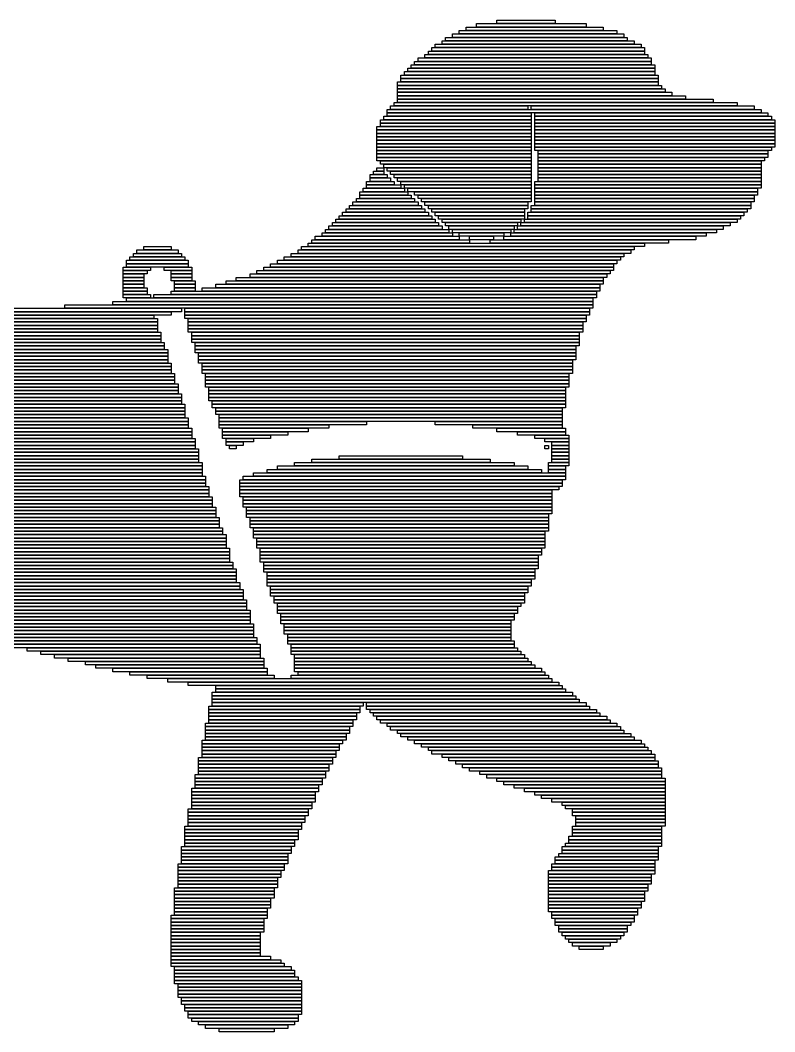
# Model space of a CAD drawing. Extents: x 61 to 974, y 134 to 917.
# Drawn here: x 254 to 474, y 134 to 429 of the extents above; entities that cross this region are included whole.
import ezdxf

# ---------------------------------------------------------------- set-up
doc = ezdxf.new("R2010")
doc.units = 0

msp = doc.modelspace()

# ---------------------------------------------------------------- linework, layer by layer
for p, q in [((387, 428), (419, 428)), ((387, 427), (387, 428)), ((393, 429), (410, 429)), ((393, 428), (393, 429)), ((410, 428), (393, 428)), ((410, 429), (410, 428)), ((419, 428), (419, 427)), ((380, 425), (430, 425)), ((380, 424), (380, 425)), ((382, 426), (428, 426)), ((382, 425), (382, 426)), ((428, 425), (382, 425)), ((384, 427), (424, 427)), ((384, 426), (384, 427)), ((424, 426), (384, 426)), ((419, 427), (387, 427)), ((424, 427), (424, 426)), ((428, 426), (428, 425)), ((430, 425), (430, 424)), ((375, 422), (435, 422)), ((375, 421), (375, 422)), ((377, 423), (433, 423)), ((377, 422), (377, 423)), ((433, 422), (377, 422)), ((378, 424), (431, 424)), ((378, 423), (378, 424)), ((431, 423), (378, 423)), ((430, 424), (380, 424)), ((431, 424), (431, 423)), ((433, 423), (433, 422)), ((435, 422), (435, 421)), ((372, 419), (437, 419)), ((372, 418), (372, 419)), ((373, 420), (436, 420)), ((373, 419), (373, 420)), ((436, 419), (373, 419)), ((374, 421), (436, 421)), ((374, 420), (374, 421)), ((436, 420), (374, 420)), ((435, 421), (375, 421)), ((436, 421), (436, 420)), ((436, 420), (436, 419)), ((437, 419), (437, 418)), ((368, 416), (439, 416)), ((368, 415), (368, 416)), ((369, 417), (438, 417)), ((369, 416), (369, 417)), ((438, 416), (369, 416)), ((370, 418), (438, 418)), ((370, 417), (370, 418)), ((438, 417), (370, 417)), ((437, 418), (372, 418)), ((438, 418), (438, 417)), ((438, 417), (438, 416)), ((439, 416), (439, 415)), ((365, 413), (440, 413)), ((365, 412), (365, 413)), ((366, 414), (439, 414)), ((366, 413), (366, 414)), ((439, 413), (366, 413)), ((367, 415), (439, 415)), ((367, 414), (367, 415)), ((439, 414), (367, 414)), ((439, 415), (368, 415)), ((439, 415), (439, 414)), ((439, 414), (439, 413)), ((440, 413), (440, 412)), ((364, 411), (440, 411)), ((364, 410), (364, 411)), ((440, 412), (365, 412)), ((365, 412), (440, 412)), ((365, 411), (365, 412)), ((440, 411), (365, 411)), ((440, 412), (440, 411)), ((440, 411), (440, 410)), ((440, 410), (364, 410)), ((364, 410), (441, 410)), ((364, 409), (364, 410)), ((441, 409), (364, 409)), ((364, 409), (442, 409)), ((364, 408), (364, 409)), ((442, 408), (364, 408)), ((364, 408), (444, 408)), ((364, 407), (364, 408)), ((441, 410), (441, 409)), ((442, 409), (442, 408)), ((444, 408), (444, 407)), ((363, 405), (463, 405)), ((363, 404), (363, 405)), ((444, 407), (364, 407)), ((364, 407), (448, 407)), ((364, 406), (364, 407)), ((448, 406), (364, 406)), ((364, 406), (456, 406)), ((364, 405), (364, 406)), ((456, 405), (364, 405)), ((448, 407), (448, 406)), ((456, 406), (456, 405)), ((463, 405), (463, 404)), ((361, 403), (470, 403)), ((361, 402), (361, 403)), ((470, 402), (361, 402)), ((361, 402), (403, 402)), ((361, 401), (361, 402)), ((362, 404), (402, 404)), ((362, 403), (362, 404)), ((402, 403), (362, 403)), ((463, 404), (363, 404)), ((402, 404), (402, 403)), ((403, 404), (468, 404)), ((403, 403), (403, 404)), ((468, 403), (403, 403)), ((403, 402), (403, 401)), ((404, 402), (472, 402)), ((404, 401), (404, 402)), ((468, 404), (468, 403)), ((470, 403), (470, 402)), ((472, 402), (472, 401)), ((359, 400), (403, 400)), ((359, 399), (359, 400)), ((403, 399), (359, 399)), ((359, 399), (403, 399)), ((359, 398), (359, 399)), ((360, 401), (403, 401)), ((360, 400), (360, 401)), ((403, 400), (360, 400)), ((403, 401), (361, 401)), ((403, 401), (403, 400)), ((403, 400), (403, 399)), ((403, 399), (403, 398)), ((472, 401), (404, 401)), ((404, 401), (473, 401)), ((404, 400), (404, 401)), ((473, 400), (404, 400)), ((404, 400), (474, 400)), ((404, 399), (404, 400)), ((474, 399), (404, 399)), ((404, 399), (474, 399)), ((404, 398), (404, 399)), ((473, 401), (473, 400)), ((474, 400), (474, 399)), ((474, 399), (474, 398)), ((358, 398), (403, 398)), ((358, 397), (358, 398)), ((403, 397), (358, 397)), ((358, 397), (403, 397)), ((358, 396), (358, 397)), ((403, 396), (358, 396)), ((358, 396), (403, 396)), ((358, 395), (358, 396)), ((403, 398), (359, 398)), ((403, 398), (403, 397)), ((403, 397), (403, 396)), ((403, 396), (403, 395)), ((474, 398), (404, 398)), ((404, 398), (474, 398)), ((404, 397), (404, 398)), ((474, 397), (404, 397)), ((404, 397), (474, 397)), ((404, 396), (404, 397)), ((474, 396), (404, 396)), ((404, 396), (474, 396)), ((404, 395), (404, 396)), ((474, 398), (474, 397)), ((474, 397), (474, 396)), ((474, 396), (474, 395)), ((403, 395), (358, 395)), ((358, 395), (403, 395)), ((358, 394), (358, 395)), ((403, 394), (358, 394)), ((358, 394), (403, 394)), ((358, 393), (358, 394)), ((403, 393), (358, 393)), ((358, 393), (403, 393)), ((358, 392), (358, 393)), ((403, 395), (403, 394)), ((403, 394), (403, 393)), ((403, 393), (403, 392)), ((474, 395), (404, 395)), ((404, 395), (474, 395)), ((404, 394), (404, 395)), ((474, 394), (404, 394)), ((404, 394), (474, 394)), ((404, 393), (404, 394)), ((474, 393), (404, 393)), ((404, 393), (474, 393)), ((404, 392), (404, 393)), ((474, 395), (474, 394)), ((474, 394), (474, 393)), ((474, 393), (474, 392)), ((403, 392), (358, 392)), ((358, 392), (403, 392)), ((358, 391), (358, 392)), ((403, 391), (358, 391)), ((358, 391), (403, 391)), ((358, 390), (358, 391)), ((403, 390), (358, 390)), ((358, 390), (403, 390)), ((358, 389), (358, 390)), ((403, 392), (403, 391)), ((403, 391), (403, 390)), ((403, 390), (403, 389)), ((474, 392), (404, 392)), ((404, 392), (473, 392)), ((404, 391), (404, 392)), ((473, 391), (404, 391)), ((405, 391), (472, 391)), ((405, 390), (405, 391)), ((472, 390), (405, 390)), ((405, 390), (472, 390)), ((405, 389), (405, 390)), ((472, 391), (472, 390)), ((472, 390), (472, 389)), ((473, 392), (473, 391)), ((403, 389), (358, 389)), ((358, 389), (403, 389)), ((358, 388), (358, 389)), ((403, 388), (358, 388)), ((359, 388), (403, 388)), ((359, 387), (359, 388)), ((403, 387), (359, 387)), ((360, 387), (403, 387)), ((360, 386), (360, 387)), ((403, 389), (403, 388)), ((403, 388), (403, 387)), ((403, 387), (403, 386)), ((472, 389), (405, 389)), ((405, 389), (471, 389)), ((405, 388), (405, 389)), ((471, 388), (405, 388)), ((405, 388), (470, 388)), ((405, 387), (405, 388)), ((470, 387), (405, 387)), ((405, 387), (470, 387)), ((405, 386), (405, 387)), ((470, 388), (470, 387)), ((470, 387), (470, 386)), ((471, 389), (471, 388)), ((356, 384), (361, 384)), ((356, 383), (356, 384)), ((357, 385), (360, 385)), ((357, 384), (357, 385)), ((360, 384), (357, 384)), ((358, 386), (360, 386)), ((358, 385), (358, 386)), ((360, 385), (358, 385)), ((403, 386), (360, 386)), ((360, 386), (360, 385)), ((360, 385), (360, 384)), ((361, 386), (403, 386)), ((361, 385), (361, 386)), ((403, 385), (361, 385)), ((361, 384), (361, 383)), ((362, 385), (403, 385)), ((362, 384), (362, 385)), ((403, 384), (362, 384)), ((363, 384), (403, 384)), ((363, 383), (363, 384)), ((403, 386), (403, 385)), ((403, 385), (403, 384)), ((403, 384), (403, 383)), ((470, 386), (405, 386)), ((405, 386), (470, 386)), ((405, 385), (405, 386)), ((470, 385), (405, 385)), ((405, 385), (470, 385)), ((405, 384), (405, 385)), ((470, 384), (405, 384)), ((405, 384), (470, 384)), ((405, 383), (405, 384)), ((470, 386), (470, 385)), ((470, 385), (470, 384)), ((470, 384), (470, 383)), ((355, 382), (363, 382)), ((355, 381), (355, 382)), ((363, 381), (355, 381)), ((355, 381), (365, 381)), ((355, 380), (355, 381)), ((361, 383), (356, 383)), ((356, 383), (362, 383)), ((356, 382), (356, 383)), ((362, 382), (356, 382)), ((362, 383), (362, 382)), ((403, 383), (363, 383)), ((363, 382), (363, 381)), ((364, 383), (403, 383)), ((364, 382), (364, 383)), ((403, 382), (364, 382)), ((365, 382), (403, 382)), ((365, 381), (365, 382)), ((403, 381), (365, 381)), ((365, 381), (365, 380)), ((366, 381), (403, 381)), ((366, 380), (366, 381)), ((403, 383), (403, 382)), ((403, 382), (403, 381)), ((403, 381), (403, 380)), ((404, 382), (470, 382)), ((404, 381), (404, 382)), ((470, 381), (404, 381)), ((404, 381), (470, 381)), ((404, 380), (404, 381)), ((470, 383), (405, 383)), ((405, 383), (470, 383)), ((405, 382), (405, 383)), ((470, 382), (405, 382)), ((470, 383), (470, 382)), ((470, 382), (470, 381)), ((470, 381), (470, 380)), ((353, 379), (367, 379)), ((353, 378), (353, 379)), ((367, 378), (353, 378)), ((353, 378), (368, 378)), ((353, 377), (353, 378)), ((354, 380), (366, 380)), ((354, 379), (354, 380)), ((366, 379), (354, 379)), ((365, 380), (355, 380)), ((403, 380), (366, 380)), ((366, 380), (366, 379)), ((367, 380), (403, 380)), ((367, 379), (367, 380)), ((403, 379), (367, 379)), ((367, 379), (367, 378)), ((368, 378), (368, 377)), ((369, 379), (403, 379)), ((369, 378), (369, 379)), ((403, 378), (369, 378)), ((370, 378), (403, 378)), ((370, 377), (370, 378)), ((403, 380), (403, 379)), ((403, 379), (403, 378)), ((403, 378), (403, 377)), ((470, 380), (404, 380)), ((404, 380), (469, 380)), ((404, 379), (404, 380)), ((469, 379), (404, 379)), ((404, 379), (469, 379)), ((404, 378), (404, 379)), ((469, 378), (404, 378)), ((404, 378), (468, 378)), ((404, 377), (404, 378)), ((468, 378), (468, 377)), ((469, 380), (469, 379)), ((469, 379), (469, 378)), ((350, 375), (371, 375)), ((350, 374), (350, 375)), ((351, 376), (370, 376)), ((351, 375), (351, 376)), ((370, 375), (351, 375)), ((352, 377), (369, 377)), ((352, 376), (352, 377)), ((369, 376), (352, 376)), ((368, 377), (353, 377)), ((369, 377), (369, 376)), ((403, 377), (370, 377)), ((370, 376), (370, 375)), ((371, 377), (403, 377)), ((371, 376), (371, 377)), ((403, 376), (371, 376)), ((371, 375), (371, 374)), ((372, 376), (402, 376)), ((372, 375), (372, 376)), ((402, 375), (372, 375)), ((373, 375), (402, 375)), ((373, 374), (373, 375)), ((402, 376), (402, 375)), ((402, 375), (402, 374)), ((403, 377), (403, 376)), ((403, 375), (467, 375)), ((403, 374), (403, 375)), ((468, 377), (404, 377)), ((404, 377), (468, 377)), ((404, 376), (404, 377)), ((468, 376), (404, 376)), ((404, 376), (467, 376)), ((404, 375), (404, 376)), ((467, 375), (404, 375)), ((467, 376), (467, 375)), ((467, 375), (467, 374)), ((468, 377), (468, 376)), ((347, 372), (374, 372)), ((347, 371), (347, 372)), ((348, 373), (373, 373)), ((348, 372), (348, 373)), ((373, 372), (348, 372)), ((349, 374), (372, 374)), ((349, 373), (349, 374)), ((372, 373), (349, 373)), ((371, 374), (350, 374)), ((372, 374), (372, 373)), ((402, 374), (373, 374)), ((373, 373), (373, 372)), ((374, 374), (401, 374)), ((374, 373), (374, 374)), ((401, 373), (374, 373)), ((374, 372), (374, 371)), ((375, 373), (401, 373)), ((375, 372), (375, 373)), ((401, 372), (375, 372)), ((376, 372), (401, 372)), ((376, 371), (376, 372)), ((401, 374), (401, 373)), ((401, 373), (401, 372)), ((401, 372), (401, 371)), ((402, 373), (465, 373)), ((402, 372), (402, 373)), ((465, 372), (402, 372)), ((402, 372), (464, 372)), ((402, 371), (402, 372)), ((467, 374), (403, 374)), ((403, 374), (466, 374)), ((403, 373), (403, 374)), ((466, 373), (403, 373)), ((464, 372), (464, 371)), ((465, 373), (465, 372)), ((466, 374), (466, 373)), ((344, 369), (377, 369)), ((344, 368), (344, 369)), ((345, 370), (376, 370)), ((345, 369), (345, 370)), ((376, 369), (345, 369)), ((346, 371), (375, 371)), ((346, 370), (346, 371)), ((375, 370), (346, 370)), ((374, 371), (347, 371)), ((375, 371), (375, 370)), ((401, 371), (376, 371)), ((376, 370), (376, 369)), ((377, 371), (400, 371)), ((377, 370), (377, 371)), ((400, 370), (377, 370)), ((377, 369), (377, 368)), ((378, 370), (399, 370)), ((378, 369), (378, 370)), ((399, 369), (378, 369)), ((379, 369), (398, 369)), ((379, 368), (379, 369)), ((398, 369), (398, 368)), ((399, 370), (399, 369)), ((399, 369), (459, 369)), ((399, 368), (399, 369)), ((400, 371), (400, 370)), ((400, 370), (461, 370)), ((400, 369), (400, 370)), ((461, 369), (400, 369)), ((401, 371), (463, 371)), ((401, 370), (401, 371)), ((463, 370), (401, 370)), ((464, 371), (402, 371)), ((459, 369), (459, 368)), ((461, 370), (461, 369)), ((463, 371), (463, 370)), ((340, 366), (382, 366)), ((340, 365), (340, 366)), ((342, 367), (380, 367)), ((342, 366), (342, 367)), ((380, 366), (342, 366)), ((343, 368), (379, 368)), ((343, 367), (343, 368)), ((379, 367), (343, 367)), ((377, 368), (344, 368)), ((398, 368), (379, 368)), ((379, 368), (379, 367)), ((380, 368), (397, 368)), ((380, 367), (380, 368)), ((397, 367), (380, 367)), ((380, 367), (380, 366)), ((382, 367), (395, 367)), ((382, 366), (382, 367)), ((395, 366), (382, 366)), ((382, 366), (382, 365)), ((385, 366), (392, 366)), ((385, 365), (385, 366)), ((392, 366), (392, 365)), ((395, 367), (395, 366)), ((395, 366), (451, 366)), ((395, 365), (395, 366)), ((397, 368), (397, 367)), ((397, 367), (454, 367)), ((397, 366), (397, 367)), ((454, 366), (397, 366)), ((398, 368), (457, 368)), ((398, 367), (398, 368)), ((457, 367), (398, 367)), ((459, 368), (399, 368)), ((451, 366), (451, 365)), ((454, 367), (454, 366)), ((457, 368), (457, 367)), ((290, 363), (298, 363)), ((290, 362), (290, 363)), ((298, 363), (298, 362)), ((336, 363), (433, 363)), ((336, 362), (336, 363)), ((338, 364), (436, 364)), ((338, 363), (338, 364)), ((436, 363), (338, 363)), ((339, 365), (385, 365)), ((339, 364), (339, 365)), ((385, 364), (339, 364)), ((382, 365), (340, 365)), ((392, 365), (385, 365)), ((385, 365), (385, 364)), ((391, 365), (443, 365)), ((391, 364), (391, 365)), ((443, 364), (391, 364)), ((451, 365), (395, 365)), ((433, 363), (433, 362)), ((436, 364), (436, 363)), ((443, 365), (443, 364)), ((286, 360), (302, 360)), ((286, 359), (286, 360)), ((287, 361), (301, 361)), ((287, 360), (287, 361)), ((301, 360), (287, 360)), ((288, 362), (300, 362)), ((288, 361), (288, 362)), ((300, 361), (288, 361)), ((298, 362), (290, 362)), ((300, 362), (300, 361)), ((301, 361), (301, 360)), ((302, 360), (302, 359)), ((331, 360), (429, 360)), ((331, 359), (331, 360)), ((333, 361), (430, 361)), ((333, 360), (333, 361)), ((430, 360), (333, 360)), ((335, 362), (432, 362)), ((335, 361), (335, 362)), ((432, 361), (335, 361)), ((433, 362), (336, 362)), ((429, 360), (429, 359)), ((430, 361), (430, 360)), ((432, 362), (432, 361)), ((284, 357), (292, 357)), ((284, 356), (284, 357)), ((285, 359), (303, 359)), ((285, 358), (285, 359)), ((303, 358), (285, 358)), ((285, 358), (303, 358)), ((285, 357), (285, 358)), ((303, 357), (285, 357)), ((302, 359), (286, 359)), ((292, 357), (292, 356)), ((296, 357), (304, 357)), ((296, 356), (296, 357)), ((303, 359), (303, 358)), ((303, 358), (303, 357)), ((304, 357), (304, 356)), ((325, 357), (427, 357)), ((325, 356), (325, 357)), ((327, 358), (427, 358)), ((327, 357), (327, 358)), ((427, 357), (327, 357)), ((329, 359), (428, 359)), ((329, 358), (329, 359)), ((428, 358), (329, 358)), ((429, 359), (331, 359)), ((427, 358), (427, 357)), ((427, 357), (427, 356)), ((428, 359), (428, 358)), ((292, 356), (284, 356)), ((284, 356), (291, 356)), ((284, 355), (284, 356)), ((291, 355), (284, 355)), ((284, 355), (290, 355)), ((284, 354), (284, 355)), ((290, 355), (290, 354)), ((291, 356), (291, 355)), ((304, 356), (296, 356)), ((298, 356), (304, 356)), ((298, 355), (298, 356)), ((304, 355), (298, 355)), ((298, 355), (304, 355)), ((298, 354), (298, 355)), ((304, 356), (304, 355)), ((304, 355), (304, 354)), ((321, 355), (425, 355)), ((321, 354), (321, 355)), ((323, 356), (426, 356)), ((323, 355), (323, 356)), ((426, 355), (323, 355)), ((427, 356), (325, 356)), ((425, 355), (425, 354)), ((426, 356), (426, 355)), ((290, 354), (284, 354)), ((284, 354), (290, 354)), ((284, 353), (284, 354)), ((290, 353), (284, 353)), ((284, 353), (290, 353)), ((284, 352), (284, 353)), ((290, 352), (284, 352)), ((284, 352), (290, 352)), ((284, 351), (284, 352)), ((290, 354), (290, 353)), ((290, 353), (290, 352)), ((290, 352), (290, 351)), ((304, 354), (298, 354)), ((298, 354), (304, 354)), ((298, 353), (298, 354)), ((304, 353), (298, 353)), ((299, 353), (305, 353)), ((299, 352), (299, 353)), ((305, 352), (299, 352)), ((299, 352), (305, 352)), ((299, 351), (299, 352)), ((304, 354), (304, 353)), ((305, 353), (305, 352)), ((305, 352), (305, 351)), ((311, 352), (423, 352)), ((311, 351), (311, 352)), ((314, 353), (424, 353)), ((314, 352), (314, 353)), ((424, 352), (314, 352)), ((317, 354), (424, 354)), ((317, 353), (317, 354)), ((424, 353), (317, 353)), ((425, 354), (321, 354)), ((423, 352), (423, 351)), ((424, 354), (424, 353)), ((424, 353), (424, 352)), ((290, 351), (284, 351)), ((284, 351), (291, 351)), ((284, 350), (284, 351)), ((291, 350), (284, 350)), ((284, 350), (291, 350)), ((284, 349), (284, 350)), ((291, 349), (284, 349)), ((284, 349), (292, 349)), ((284, 348), (284, 349)), ((291, 351), (291, 350)), ((291, 350), (291, 349)), ((292, 349), (292, 348)), ((293, 349), (422, 349)), ((293, 348), (293, 349)), ((298, 350), (422, 350)), ((298, 349), (298, 350)), ((422, 349), (298, 349)), ((305, 351), (299, 351)), ((299, 351), (305, 351)), ((299, 350), (299, 351)), ((305, 350), (299, 350)), ((305, 351), (305, 350)), ((307, 351), (423, 351)), ((307, 350), (307, 351)), ((423, 350), (307, 350)), ((423, 351), (311, 351)), ((422, 350), (422, 349)), ((422, 349), (422, 348)), ((423, 351), (423, 350)), ((267, 346), (421, 346)), ((267, 345), (267, 346)), ((281, 347), (421, 347)), ((281, 346), (281, 347)), ((421, 346), (281, 346)), ((292, 348), (284, 348)), ((285, 348), (421, 348)), ((285, 347), (285, 348)), ((421, 347), (285, 347)), ((422, 348), (293, 348)), ((421, 348), (421, 347)), ((421, 347), (421, 346)), ((421, 346), (421, 345)), ((201, 343), (293, 343)), ((211, 344), (298, 344)), ((298, 343), (211, 343)), ((225, 345), (301, 345)), ((301, 344), (225, 344)), ((421, 345), (267, 345)), ((293, 343), (293, 342)), ((298, 344), (298, 343)), ((301, 345), (301, 344)), ((302, 345), (420, 345)), ((302, 344), (302, 345)), ((420, 344), (302, 344)), ((302, 344), (420, 344)), ((302, 343), (302, 344)), ((420, 343), (302, 343)), ((302, 343), (419, 343)), ((302, 342), (302, 343)), ((419, 343), (419, 342)), ((420, 345), (420, 344)), ((420, 344), (420, 343)), ((184, 340), (294, 340)), ((189, 341), (294, 341)), ((294, 340), (189, 340)), ((193, 342), (294, 342)), ((294, 341), (193, 341)), ((293, 342), (201, 342)), ((294, 342), (294, 341)), ((294, 341), (294, 340)), ((294, 340), (294, 339)), ((419, 342), (302, 342)), ((303, 342), (419, 342)), ((303, 341), (303, 342)), ((419, 341), (303, 341)), ((303, 341), (418, 341)), ((303, 340), (303, 341)), ((418, 340), (303, 340)), ((303, 340), (418, 340)), ((303, 339), (303, 340)), ((418, 341), (418, 340)), ((418, 340), (418, 339)), ((419, 342), (419, 341)), ((173, 337), (295, 337)), ((176, 338), (295, 338)), ((295, 337), (176, 337)), ((179, 339), (294, 339)), ((294, 338), (179, 338)), ((294, 339), (184, 339)), ((294, 339), (294, 338)), ((295, 338), (295, 337)), ((295, 337), (295, 336)), ((418, 339), (303, 339)), ((303, 339), (418, 339)), ((303, 338), (303, 339)), ((418, 338), (303, 338)), ((304, 338), (417, 338)), ((304, 337), (304, 338)), ((417, 337), (304, 337)), ((304, 337), (417, 337)), ((304, 336), (304, 337)), ((417, 338), (417, 337)), ((417, 337), (417, 336)), ((418, 339), (418, 338)), ((90, 336), (295, 336)), ((295, 335), (90, 335)), ((91, 335), (296, 335)), ((296, 334), (91, 334)), ((92, 334), (296, 334)), ((295, 336), (173, 336)), ((295, 336), (295, 335)), ((296, 335), (296, 334)), ((296, 334), (296, 333)), ((417, 336), (304, 336)), ((304, 336), (417, 336)), ((304, 335), (304, 336)), ((417, 335), (304, 335)), ((305, 335), (417, 335)), ((305, 334), (305, 335)), ((417, 334), (305, 334)), ((305, 334), (416, 334)), ((305, 333), (305, 334)), ((416, 334), (416, 333)), ((417, 336), (417, 335)), ((417, 335), (417, 334)), ((296, 333), (92, 333)), ((93, 333), (297, 333)), ((297, 332), (93, 332)), ((94, 332), (297, 332)), ((297, 331), (94, 331)), ((95, 331), (297, 331)), ((297, 333), (297, 332)), ((297, 332), (297, 331)), ((297, 331), (297, 330)), ((416, 333), (305, 333)), ((305, 333), (416, 333)), ((305, 332), (305, 333)), ((416, 332), (305, 332)), ((306, 332), (416, 332)), ((306, 331), (306, 332)), ((416, 331), (306, 331)), ((306, 331), (416, 331)), ((306, 330), (306, 331)), ((416, 333), (416, 332)), ((416, 332), (416, 331)), ((416, 331), (416, 330)), ((297, 330), (95, 330)), ((96, 330), (297, 330)), ((297, 329), (96, 329)), ((98, 329), (298, 329)), ((298, 328), (98, 328)), ((99, 328), (298, 328)), ((297, 330), (297, 329)), ((298, 329), (298, 328)), ((298, 328), (298, 327)), ((416, 330), (306, 330)), ((306, 330), (415, 330)), ((306, 329), (306, 330)), ((415, 329), (306, 329)), ((307, 329), (415, 329)), ((307, 328), (307, 329)), ((415, 328), (307, 328)), ((307, 328), (415, 328)), ((307, 327), (307, 328)), ((415, 330), (415, 329)), ((415, 329), (415, 328)), ((415, 328), (415, 327)), ((298, 327), (99, 327)), ((100, 327), (298, 327)), ((298, 326), (100, 326)), ((102, 326), (299, 326)), ((299, 325), (102, 325)), ((103, 325), (299, 325)), ((298, 327), (298, 326)), ((299, 326), (299, 325)), ((299, 325), (299, 324)), ((415, 327), (307, 327)), ((307, 327), (415, 327)), ((307, 326), (307, 327)), ((415, 326), (307, 326)), ((308, 326), (414, 326)), ((308, 325), (308, 326)), ((414, 325), (308, 325)), ((308, 325), (414, 325)), ((308, 324), (308, 325)), ((414, 326), (414, 325)), ((414, 325), (414, 324)), ((415, 327), (415, 326)), ((299, 324), (103, 324)), ((105, 324), (299, 324)), ((299, 323), (105, 323)), ((107, 323), (300, 323)), ((300, 322), (107, 322)), ((109, 322), (300, 322)), ((299, 324), (299, 323)), ((300, 323), (300, 322)), ((300, 322), (300, 321)), ((414, 324), (308, 324)), ((308, 324), (414, 324)), ((308, 323), (308, 324)), ((414, 323), (308, 323)), ((308, 323), (414, 323)), ((308, 322), (308, 323)), ((414, 322), (308, 322)), ((309, 322), (413, 322)), ((309, 321), (309, 322)), ((413, 322), (413, 321)), ((414, 324), (414, 323)), ((414, 323), (414, 322)), ((300, 321), (109, 321)), ((111, 321), (300, 321)), ((300, 320), (111, 320)), ((113, 320), (301, 320)), ((301, 319), (113, 319)), ((115, 319), (301, 319)), ((300, 321), (300, 320)), ((301, 320), (301, 319)), ((301, 319), (301, 318)), ((413, 321), (309, 321)), ((309, 321), (413, 321)), ((309, 320), (309, 321)), ((413, 320), (309, 320)), ((309, 320), (413, 320)), ((309, 319), (309, 320)), ((413, 319), (309, 319)), ((309, 319), (413, 319)), ((309, 318), (309, 319)), ((413, 321), (413, 320)), ((413, 320), (413, 319)), ((413, 319), (413, 318)), ((301, 318), (115, 318)), ((117, 318), (301, 318)), ((301, 317), (117, 317)), ((119, 317), (302, 317)), ((302, 316), (119, 316)), ((122, 316), (302, 316)), ((301, 318), (301, 317)), ((302, 317), (302, 316)), ((302, 316), (302, 315)), ((413, 318), (309, 318)), ((310, 318), (413, 318)), ((310, 317), (310, 318)), ((413, 317), (310, 317)), ((310, 317), (413, 317)), ((310, 316), (310, 317)), ((413, 316), (310, 316)), ((311, 316), (412, 316)), ((311, 315), (311, 316)), ((412, 316), (412, 315)), ((413, 318), (413, 317)), ((413, 317), (413, 316)), ((302, 315), (122, 315)), ((126, 315), (302, 315)), ((302, 314), (126, 314)), ((128, 314), (302, 314)), ((302, 313), (128, 313)), ((132, 313), (303, 313)), ((302, 315), (302, 314)), ((302, 314), (302, 313)), ((303, 313), (303, 312)), ((412, 315), (311, 315)), ((311, 315), (412, 315)), ((311, 314), (311, 315)), ((412, 314), (311, 314)), ((312, 314), (412, 314)), ((312, 313), (312, 314)), ((412, 313), (312, 313)), ((312, 313), (412, 313)), ((312, 312), (312, 313)), ((412, 315), (412, 314)), ((412, 314), (412, 313)), ((412, 313), (412, 312)), ((303, 312), (132, 312)), ((135, 312), (303, 312)), ((303, 311), (135, 311)), ((141, 311), (303, 311)), ((303, 310), (141, 310)), ((145, 310), (304, 310)), ((303, 312), (303, 311)), ((303, 311), (303, 310)), ((304, 310), (304, 309)), ((412, 312), (312, 312)), ((312, 312), (355, 312)), ((312, 311), (312, 312)), ((355, 311), (312, 311)), ((312, 311), (344, 311)), ((312, 310), (312, 311)), ((344, 310), (312, 310)), ((313, 310), (338, 310)), ((313, 309), (313, 310)), ((338, 310), (338, 309)), ((344, 311), (344, 310)), ((355, 312), (355, 311)), ((375, 312), (412, 312)), ((375, 311), (375, 312)), ((412, 311), (375, 311)), ((386, 311), (412, 311)), ((386, 310), (386, 311)), ((412, 310), (386, 310)), ((393, 310), (413, 310)), ((393, 309), (393, 310)), ((412, 312), (412, 311)), ((412, 311), (412, 310)), ((413, 310), (413, 309)), ((304, 309), (145, 309)), ((146, 307), (305, 307)), ((147, 308), (304, 308)), ((304, 307), (147, 307)), ((148, 309), (304, 309)), ((304, 308), (148, 308)), ((304, 309), (304, 308)), ((304, 308), (304, 307)), ((305, 307), (305, 306)), ((338, 309), (313, 309)), ((313, 309), (332, 309)), ((313, 308), (313, 309)), ((332, 308), (313, 308)), ((313, 308), (327, 308)), ((313, 307), (313, 308)), ((327, 307), (313, 307)), ((314, 307), (322, 307)), ((314, 306), (314, 307)), ((322, 307), (322, 306)), ((327, 308), (327, 307)), ((332, 309), (332, 308)), ((413, 309), (393, 309)), ((399, 309), (413, 309)), ((399, 308), (399, 309)), ((413, 308), (399, 308)), ((404, 308), (414, 308)), ((404, 307), (404, 308)), ((414, 307), (404, 307)), ((407, 307), (414, 307)), ((407, 306), (407, 307)), ((413, 309), (413, 308)), ((414, 308), (414, 307)), ((414, 307), (414, 306)), ((145, 305), (305, 305)), ((305, 304), (145, 304)), ((145, 304), (306, 304)), ((305, 306), (146, 306)), ((146, 306), (305, 306)), ((305, 305), (146, 305)), ((305, 306), (305, 305)), ((305, 305), (305, 304)), ((306, 304), (306, 303)), ((322, 306), (314, 306)), ((314, 306), (319, 306)), ((314, 305), (314, 306)), ((319, 305), (314, 305)), ((315, 305), (317, 305)), ((315, 304), (315, 305)), ((317, 304), (315, 304)), ((317, 305), (317, 304)), ((319, 306), (319, 305)), ((414, 306), (407, 306)), ((407, 305), (408, 305)), ((407, 304), (407, 305)), ((408, 304), (407, 304)), ((408, 305), (408, 304)), ((409, 306), (414, 306)), ((409, 305), (409, 306)), ((414, 305), (409, 305)), ((409, 305), (414, 305)), ((409, 304), (409, 305)), ((414, 304), (409, 304)), ((409, 304), (414, 304)), ((409, 303), (409, 304)), ((414, 306), (414, 305)), ((414, 305), (414, 304)), ((414, 304), (414, 303)), ((144, 302), (306, 302)), ((306, 301), (144, 301)), ((144, 301), (306, 301)), ((306, 303), (145, 303)), ((145, 303), (306, 303)), ((306, 302), (145, 302)), ((306, 303), (306, 302)), ((306, 302), (306, 301)), ((306, 301), (306, 300)), ((339, 301), (391, 301)), ((339, 300), (339, 301)), ((347, 302), (383, 302)), ((347, 301), (347, 302)), ((383, 301), (347, 301)), ((383, 302), (383, 301)), ((391, 301), (391, 300)), ((414, 303), (409, 303)), ((409, 303), (414, 303)), ((409, 302), (409, 303)), ((414, 302), (409, 302)), ((409, 302), (414, 302)), ((409, 301), (409, 302)), ((414, 301), (409, 301)), ((409, 301), (414, 301)), ((409, 300), (409, 301)), ((414, 303), (414, 302)), ((414, 302), (414, 301)), ((414, 301), (414, 300)), ((143, 299), (307, 299)), ((307, 298), (143, 298)), ((143, 298), (307, 298)), ((306, 300), (144, 300)), ((144, 300), (307, 300)), ((307, 299), (144, 299)), ((307, 300), (307, 299)), ((307, 299), (307, 298)), ((307, 298), (307, 297)), ((326, 298), (406, 298)), ((326, 297), (326, 298)), ((329, 299), (402, 299)), ((329, 298), (329, 299)), ((402, 298), (329, 298)), ((334, 300), (398, 300)), ((334, 299), (334, 300)), ((398, 299), (334, 299)), ((391, 300), (339, 300)), ((398, 300), (398, 299)), ((402, 299), (402, 298)), ((406, 298), (406, 297)), ((408, 300), (414, 300)), ((408, 299), (408, 300)), ((414, 299), (408, 299)), ((408, 299), (413, 299)), ((408, 298), (408, 299)), ((413, 298), (408, 298)), ((408, 298), (413, 298)), ((408, 297), (408, 298)), ((414, 300), (409, 300)), ((413, 299), (413, 298)), ((413, 298), (413, 297)), ((414, 300), (414, 299)), ((142, 297), (307, 297)), ((307, 296), (142, 296)), ((142, 296), (308, 296)), ((308, 295), (142, 295)), ((142, 295), (308, 295)), ((307, 297), (143, 297)), ((307, 297), (307, 296)), ((308, 296), (308, 295)), ((308, 295), (308, 294)), ((318, 295), (412, 295)), ((318, 294), (318, 295)), ((319, 296), (413, 296)), ((319, 295), (319, 296)), ((413, 295), (319, 295)), ((322, 297), (413, 297)), ((322, 296), (322, 297)), ((413, 296), (322, 296)), ((406, 297), (326, 297)), ((413, 297), (408, 297)), ((412, 295), (412, 294)), ((413, 297), (413, 296)), ((413, 296), (413, 295)), ((141, 294), (308, 294)), ((308, 293), (141, 293)), ((141, 293), (309, 293)), ((308, 294), (142, 294)), ((308, 294), (308, 293)), ((309, 293), (309, 292)), ((412, 294), (318, 294)), ((318, 294), (412, 294)), ((318, 293), (318, 294)), ((412, 293), (318, 293)), ((318, 293), (411, 293)), ((318, 292), (318, 293)), ((411, 293), (411, 292)), ((412, 294), (412, 293)), ((140, 291), (309, 291)), ((309, 290), (140, 290)), ((140, 290), (310, 290)), ((309, 292), (141, 292)), ((141, 292), (309, 292)), ((309, 291), (141, 291)), ((309, 292), (309, 291)), ((309, 291), (309, 290)), ((310, 290), (310, 289)), ((411, 292), (318, 292)), ((318, 292), (409, 292)), ((318, 291), (318, 292)), ((409, 291), (318, 291)), ((318, 291), (409, 291)), ((318, 290), (318, 291)), ((409, 290), (318, 290)), ((319, 290), (409, 290)), ((319, 289), (319, 290)), ((409, 292), (409, 291)), ((409, 291), (409, 290)), ((409, 290), (409, 289)), ((139, 288), (310, 288)), ((310, 287), (139, 287)), ((139, 287), (311, 287)), ((310, 289), (140, 289)), ((140, 289), (310, 289)), ((310, 288), (140, 288)), ((310, 289), (310, 288)), ((310, 288), (310, 287)), ((311, 287), (311, 286)), ((409, 289), (319, 289)), ((319, 289), (409, 289)), ((319, 288), (319, 289)), ((409, 288), (319, 288)), ((319, 288), (409, 288)), ((319, 287), (319, 288)), ((409, 287), (319, 287)), ((320, 287), (409, 287)), ((320, 286), (320, 287)), ((409, 289), (409, 288)), ((409, 288), (409, 287)), ((409, 287), (409, 286)), ((138, 285), (311, 285)), ((311, 284), (138, 284)), ((138, 284), (312, 284)), ((311, 286), (139, 286)), ((139, 286), (311, 286)), ((311, 285), (139, 285)), ((311, 286), (311, 285)), ((311, 285), (311, 284)), ((312, 284), (312, 283)), ((409, 286), (320, 286)), ((320, 286), (409, 286)), ((320, 285), (320, 286)), ((409, 285), (320, 285)), ((320, 285), (408, 285)), ((320, 284), (320, 285)), ((408, 284), (320, 284)), ((321, 284), (408, 284)), ((321, 283), (321, 284)), ((408, 285), (408, 284)), ((408, 284), (408, 283)), ((409, 286), (409, 285)), ((137, 282), (312, 282)), ((312, 281), (137, 281)), ((137, 281), (313, 281)), ((312, 283), (138, 283)), ((138, 283), (312, 283)), ((312, 282), (138, 282)), ((312, 283), (312, 282)), ((312, 282), (312, 281)), ((313, 281), (313, 280)), ((408, 283), (321, 283)), ((321, 283), (408, 283)), ((321, 282), (321, 283)), ((408, 282), (321, 282)), ((321, 282), (408, 282)), ((321, 281), (321, 282)), ((408, 281), (321, 281)), ((322, 281), (408, 281)), ((322, 280), (322, 281)), ((408, 283), (408, 282)), ((408, 282), (408, 281)), ((408, 281), (408, 280)), ((136, 278), (314, 278)), ((313, 280), (137, 280)), ((137, 280), (313, 280)), ((313, 279), (137, 279)), ((137, 279), (314, 279)), ((314, 278), (137, 278)), ((313, 280), (313, 279)), ((314, 279), (314, 278)), ((314, 278), (314, 277)), ((408, 280), (322, 280)), ((322, 280), (407, 280)), ((322, 279), (322, 280)), ((407, 279), (322, 279)), ((322, 279), (407, 279)), ((322, 278), (322, 279)), ((407, 278), (322, 278)), ((323, 278), (407, 278)), ((323, 277), (323, 278)), ((407, 280), (407, 279)), ((407, 279), (407, 278)), ((407, 278), (407, 277)), ((314, 277), (136, 277)), ((136, 277), (314, 277)), ((314, 276), (136, 276)), ((136, 276), (314, 276)), ((314, 275), (136, 275)), ((136, 275), (315, 275)), ((314, 277), (314, 276)), ((314, 276), (314, 275)), ((315, 275), (315, 274)), ((407, 277), (323, 277)), ((323, 277), (407, 277)), ((323, 276), (323, 277)), ((407, 276), (323, 276)), ((323, 276), (407, 276)), ((323, 275), (323, 276)), ((407, 275), (323, 275)), ((324, 275), (406, 275)), ((324, 274), (324, 275)), ((406, 275), (406, 274)), ((407, 277), (407, 276)), ((407, 276), (407, 275)), ((135, 274), (315, 274)), ((315, 273), (135, 273)), ((135, 273), (315, 273)), ((315, 272), (135, 272)), ((135, 272), (315, 272)), ((315, 274), (136, 274)), ((315, 274), (315, 273)), ((315, 273), (315, 272)), ((315, 272), (315, 271)), ((406, 274), (324, 274)), ((324, 274), (406, 274)), ((324, 273), (324, 274)), ((406, 273), (324, 273)), ((324, 273), (405, 273)), ((324, 272), (324, 273)), ((405, 272), (324, 272)), ((324, 272), (405, 272)), ((324, 271), (324, 272)), ((405, 273), (405, 272)), ((405, 272), (405, 271)), ((406, 274), (406, 273)), ((134, 269), (317, 269)), ((315, 271), (135, 271)), ((135, 271), (316, 271)), ((316, 270), (135, 270)), ((135, 270), (316, 270)), ((316, 269), (135, 269)), ((316, 271), (316, 270)), ((316, 270), (316, 269)), ((317, 269), (317, 268)), ((405, 271), (324, 271)), ((325, 271), (405, 271)), ((325, 270), (325, 271)), ((405, 270), (325, 270)), ((325, 270), (405, 270)), ((325, 269), (325, 270)), ((405, 269), (325, 269)), ((325, 269), (404, 269)), ((325, 268), (325, 269)), ((404, 269), (404, 268)), ((405, 271), (405, 270)), ((405, 270), (405, 269)), ((317, 268), (134, 268)), ((134, 268), (317, 268)), ((317, 267), (134, 267)), ((134, 267), (317, 267)), ((317, 266), (134, 266)), ((134, 266), (317, 266)), ((317, 268), (317, 267)), ((317, 267), (317, 266)), ((317, 266), (317, 265)), ((404, 268), (325, 268)), ((326, 268), (404, 268)), ((326, 267), (326, 268)), ((404, 267), (326, 267)), ((326, 267), (404, 267)), ((326, 266), (326, 267)), ((404, 266), (326, 266)), ((326, 266), (403, 266)), ((326, 265), (326, 266)), ((403, 266), (403, 265)), ((404, 268), (404, 267)), ((404, 267), (404, 266)), ((133, 265), (318, 265)), ((318, 264), (133, 264)), ((133, 264), (318, 264)), ((318, 263), (133, 263)), ((133, 263), (319, 263)), ((317, 265), (134, 265)), ((318, 265), (318, 264)), ((318, 264), (318, 263)), ((319, 263), (319, 262)), ((403, 265), (326, 265)), ((326, 265), (403, 265)), ((326, 264), (326, 265)), ((403, 264), (326, 264)), ((327, 264), (402, 264)), ((327, 263), (327, 264)), ((402, 263), (327, 263)), ((327, 263), (402, 263)), ((327, 262), (327, 263)), ((402, 264), (402, 263)), ((402, 263), (402, 262)), ((403, 265), (403, 264)), ((132, 261), (319, 261)), ((319, 260), (132, 260)), ((132, 260), (320, 260)), ((319, 262), (133, 262)), ((133, 262), (319, 262)), ((319, 261), (133, 261)), ((319, 262), (319, 261)), ((319, 261), (319, 260)), ((320, 260), (320, 259)), ((402, 262), (327, 262)), ((327, 262), (401, 262)), ((327, 261), (327, 262)), ((401, 261), (327, 261)), ((328, 261), (401, 261)), ((328, 260), (328, 261)), ((401, 260), (328, 260)), ((328, 260), (401, 260)), ((328, 259), (328, 260)), ((401, 262), (401, 261)), ((401, 261), (401, 260)), ((401, 260), (401, 259)), ((131, 257), (321, 257)), ((320, 259), (132, 259)), ((132, 259), (320, 259)), ((320, 258), (132, 258)), ((132, 258), (320, 258)), ((320, 257), (132, 257)), ((320, 259), (320, 258)), ((320, 258), (320, 257)), ((321, 257), (321, 256)), ((401, 259), (328, 259)), ((329, 259), (400, 259)), ((329, 258), (329, 259)), ((400, 258), (329, 258)), ((329, 258), (399, 258)), ((329, 257), (329, 258)), ((399, 257), (329, 257)), ((329, 257), (399, 257)), ((329, 256), (329, 257)), ((399, 258), (399, 257)), ((399, 257), (399, 256)), ((400, 259), (400, 258)), ((321, 256), (131, 256)), ((131, 256), (321, 256)), ((321, 255), (131, 255)), ((131, 255), (321, 255)), ((321, 254), (131, 254)), ((131, 254), (321, 254)), ((321, 256), (321, 255)), ((321, 255), (321, 254)), ((321, 254), (321, 253)), ((399, 256), (329, 256)), ((330, 256), (398, 256)), ((330, 255), (330, 256)), ((398, 255), (330, 255)), ((330, 255), (398, 255)), ((330, 254), (330, 255)), ((398, 254), (330, 254)), ((330, 254), (397, 254)), ((330, 253), (330, 254)), ((397, 254), (397, 253)), ((398, 256), (398, 255)), ((398, 255), (398, 254)), ((130, 253), (322, 253)), ((322, 252), (130, 252)), ((130, 252), (322, 252)), ((322, 251), (130, 251)), ((321, 253), (131, 253)), ((236, 251), (322, 251)), ((322, 253), (322, 252)), ((322, 252), (322, 251)), ((322, 251), (322, 250)), ((397, 253), (330, 253)), ((331, 253), (397, 253)), ((331, 252), (331, 253)), ((397, 252), (331, 252)), ((331, 252), (397, 252)), ((331, 251), (331, 252)), ((397, 251), (331, 251)), ((331, 251), (397, 251)), ((331, 250), (331, 251)), ((397, 253), (397, 252)), ((397, 252), (397, 251)), ((397, 251), (397, 250)), ((322, 250), (236, 250)), ((240, 250), (322, 250)), ((322, 249), (240, 249)), ((244, 249), (323, 249)), ((323, 248), (244, 248)), ((248, 248), (323, 248)), ((322, 250), (322, 249)), ((323, 249), (323, 248)), ((323, 248), (323, 247)), ((397, 250), (331, 250)), ((332, 250), (397, 250)), ((332, 249), (332, 250)), ((397, 249), (332, 249)), ((332, 249), (397, 249)), ((332, 248), (332, 249)), ((397, 248), (332, 248)), ((332, 248), (398, 248)), ((332, 247), (332, 248)), ((397, 250), (397, 249)), ((397, 249), (397, 248)), ((398, 248), (398, 247)), ((323, 247), (248, 247)), ((252, 247), (324, 247)), ((324, 246), (252, 246)), ((256, 246), (324, 246)), ((256, 245), (256, 246)), ((324, 245), (256, 245)), ((260, 245), (324, 245)), ((260, 244), (260, 245)), ((324, 247), (324, 246)), ((324, 246), (324, 245)), ((324, 245), (324, 244)), ((398, 247), (332, 247)), ((333, 247), (398, 247)), ((333, 246), (333, 247)), ((398, 246), (333, 246)), ((333, 246), (399, 246)), ((333, 245), (333, 246)), ((399, 245), (333, 245)), ((333, 245), (400, 245)), ((333, 244), (333, 245)), ((398, 247), (398, 246)), ((399, 246), (399, 245)), ((400, 245), (400, 244)), ((324, 244), (260, 244)), ((264, 244), (324, 244)), ((264, 243), (264, 244)), ((324, 243), (264, 243)), ((268, 243), (325, 243)), ((268, 242), (268, 243)), ((325, 242), (268, 242)), ((273, 242), (325, 242)), ((273, 241), (273, 242)), ((324, 244), (324, 243)), ((325, 243), (325, 242)), ((325, 242), (325, 241)), ((400, 244), (333, 244)), ((334, 244), (401, 244)), ((334, 243), (334, 244)), ((401, 243), (334, 243)), ((334, 243), (402, 243)), ((334, 242), (334, 243)), ((402, 242), (334, 242)), ((334, 242), (403, 242)), ((334, 241), (334, 242)), ((401, 244), (401, 243)), ((402, 243), (402, 242)), ((403, 242), (403, 241)), ((325, 241), (273, 241)), ((276, 241), (325, 241)), ((276, 240), (276, 241)), ((325, 240), (276, 240)), ((281, 240), (326, 240)), ((281, 239), (281, 240)), ((326, 239), (281, 239)), ((286, 239), (326, 239)), ((286, 238), (286, 239)), ((325, 241), (325, 240)), ((326, 240), (326, 239)), ((326, 239), (326, 238)), ((403, 241), (334, 241)), ((334, 241), (404, 241)), ((334, 240), (334, 241)), ((404, 240), (334, 240)), ((334, 240), (406, 240)), ((334, 239), (334, 240)), ((406, 239), (334, 239)), ((335, 239), (407, 239)), ((335, 238), (335, 239)), ((404, 241), (404, 240)), ((406, 240), (406, 239)), ((407, 239), (407, 238)), ((326, 238), (286, 238)), ((291, 238), (328, 238)), ((291, 237), (291, 238)), ((328, 237), (291, 237)), ((297, 237), (409, 237)), ((297, 236), (297, 237)), ((409, 236), (297, 236)), ((303, 236), (411, 236)), ((303, 235), (303, 236)), ((328, 238), (328, 237)), ((333, 238), (408, 238)), ((333, 237), (333, 238)), ((408, 237), (333, 237)), ((407, 238), (335, 238)), ((408, 238), (408, 237)), ((409, 237), (409, 236)), ((411, 236), (411, 235)), ((411, 235), (303, 235)), ((311, 235), (412, 235)), ((311, 234), (311, 235)), ((412, 234), (311, 234)), ((311, 234), (413, 234)), ((311, 233), (311, 234)), ((412, 235), (412, 234)), ((413, 234), (413, 233)), ((310, 233), (415, 233)), ((310, 232), (310, 233)), ((415, 232), (310, 232)), ((310, 232), (416, 232)), ((310, 231), (310, 232)), ((416, 231), (310, 231)), ((310, 231), (417, 231)), ((310, 230), (310, 231)), ((413, 233), (311, 233)), ((415, 233), (415, 232)), ((416, 232), (416, 231)), ((417, 231), (417, 230)), ((309, 229), (353, 229)), ((309, 228), (309, 229)), ((353, 228), (309, 228)), ((309, 228), (353, 228)), ((309, 227), (309, 228)), ((417, 230), (310, 230)), ((310, 230), (354, 230)), ((310, 229), (310, 230)), ((354, 229), (310, 229)), ((353, 229), (353, 228)), ((353, 228), (353, 227)), ((354, 230), (354, 229)), ((355, 230), (419, 230)), ((355, 229), (355, 230)), ((419, 229), (355, 229)), ((355, 229), (420, 229)), ((355, 228), (355, 229)), ((420, 228), (355, 228)), ((356, 228), (422, 228)), ((356, 227), (356, 228)), ((419, 230), (419, 229)), ((420, 229), (420, 228)), ((422, 228), (422, 227)), ((353, 227), (309, 227)), ((309, 227), (352, 227)), ((309, 226), (309, 227)), ((352, 226), (309, 226)), ((309, 226), (352, 226)), ((309, 225), (309, 226)), ((352, 225), (309, 225)), ((309, 225), (351, 225)), ((309, 224), (309, 225)), ((351, 225), (351, 224)), ((352, 227), (352, 226)), ((352, 226), (352, 225)), ((422, 227), (356, 227)), ((357, 227), (423, 227)), ((357, 226), (357, 227)), ((423, 226), (357, 226)), ((358, 226), (425, 226)), ((358, 225), (358, 226)), ((425, 225), (358, 225)), ((359, 225), (426, 225)), ((359, 224), (359, 225)), ((423, 227), (423, 226)), ((425, 226), (425, 225)), ((426, 225), (426, 224)), ((308, 224), (351, 224)), ((308, 223), (308, 224)), ((351, 223), (308, 223)), ((308, 223), (350, 223)), ((308, 222), (308, 223)), ((350, 222), (308, 222)), ((308, 222), (350, 222)), ((308, 221), (308, 222)), ((351, 224), (309, 224)), ((350, 223), (350, 222)), ((350, 222), (350, 221)), ((351, 224), (351, 223)), ((426, 224), (359, 224)), ((361, 224), (428, 224)), ((361, 223), (361, 224)), ((428, 223), (361, 223)), ((362, 223), (429, 223)), ((362, 222), (362, 223)), ((429, 222), (362, 222)), ((364, 222), (430, 222)), ((364, 221), (364, 222)), ((428, 224), (428, 223)), ((429, 223), (429, 222)), ((430, 222), (430, 221)), ((307, 219), (348, 219)), ((307, 218), (307, 219)), ((350, 221), (308, 221)), ((308, 221), (349, 221)), ((308, 220), (308, 221)), ((349, 220), (308, 220)), ((308, 220), (349, 220)), ((308, 219), (308, 220)), ((349, 219), (308, 219)), ((348, 219), (348, 218)), ((349, 221), (349, 220)), ((349, 220), (349, 219)), ((430, 221), (364, 221)), ((365, 221), (432, 221)), ((365, 220), (365, 221)), ((432, 220), (365, 220)), ((367, 220), (433, 220)), ((367, 219), (367, 220)), ((433, 219), (367, 219)), ((369, 219), (435, 219)), ((369, 218), (369, 219)), ((432, 221), (432, 220)), ((433, 220), (433, 219)), ((435, 219), (435, 218)), ((348, 218), (307, 218)), ((307, 218), (347, 218)), ((307, 217), (307, 218)), ((347, 217), (307, 217)), ((307, 217), (347, 217)), ((307, 216), (307, 217)), ((347, 216), (307, 216)), ((307, 216), (346, 216)), ((307, 215), (307, 216)), ((346, 216), (346, 215)), ((347, 218), (347, 217)), ((347, 217), (347, 216)), ((435, 218), (369, 218)), ((371, 218), (436, 218)), ((371, 217), (371, 218)), ((436, 217), (371, 217)), ((373, 217), (437, 217)), ((373, 216), (373, 217)), ((437, 216), (373, 216)), ((374, 216), (438, 216)), ((374, 215), (374, 216)), ((436, 218), (436, 217)), ((437, 217), (437, 216)), ((438, 216), (438, 215)), ((306, 214), (345, 214)), ((306, 213), (306, 214)), ((345, 213), (306, 213)), ((306, 213), (345, 213)), ((306, 212), (306, 213)), ((346, 215), (307, 215)), ((307, 215), (346, 215)), ((307, 214), (307, 215)), ((346, 214), (307, 214)), ((345, 214), (345, 213)), ((345, 213), (345, 212)), ((346, 215), (346, 214)), ((438, 215), (374, 215)), ((377, 215), (439, 215)), ((377, 214), (377, 215)), ((439, 214), (377, 214)), ((379, 214), (439, 214)), ((379, 213), (379, 214)), ((439, 213), (379, 213)), ((381, 213), (440, 213)), ((381, 212), (381, 213)), ((439, 215), (439, 214)), ((439, 214), (439, 213)), ((440, 213), (440, 212)), ((345, 212), (306, 212)), ((306, 212), (344, 212)), ((306, 211), (306, 212)), ((344, 211), (306, 211)), ((306, 211), (344, 211)), ((306, 210), (306, 211)), ((344, 210), (306, 210)), ((306, 210), (343, 210)), ((306, 209), (306, 210)), ((343, 210), (343, 209)), ((344, 212), (344, 211)), ((344, 211), (344, 210)), ((440, 212), (381, 212)), ((383, 212), (440, 212)), ((383, 211), (383, 212)), ((440, 211), (383, 211)), ((385, 211), (441, 211)), ((385, 210), (385, 211)), ((441, 210), (385, 210)), ((388, 210), (441, 210)), ((388, 209), (388, 210)), ((440, 212), (440, 211)), ((441, 211), (441, 210)), ((441, 210), (441, 209)), ((305, 209), (343, 209)), ((305, 208), (305, 209)), ((343, 208), (305, 208)), ((305, 208), (342, 208)), ((305, 207), (305, 208)), ((342, 207), (305, 207)), ((305, 207), (342, 207)), ((305, 206), (305, 207)), ((343, 209), (306, 209)), ((342, 208), (342, 207)), ((342, 207), (342, 206)), ((343, 209), (343, 208)), ((441, 209), (388, 209)), ((390, 209), (441, 209)), ((390, 208), (390, 209)), ((441, 208), (390, 208)), ((393, 208), (442, 208)), ((393, 207), (393, 208)), ((442, 207), (393, 207)), ((395, 207), (442, 207)), ((395, 206), (395, 207)), ((441, 209), (441, 208)), ((442, 208), (442, 207)), ((442, 207), (442, 206)), ((304, 205), (341, 205)), ((304, 204), (304, 205)), ((341, 204), (304, 204)), ((304, 204), (340, 204)), ((304, 203), (304, 204)), ((342, 206), (305, 206)), ((305, 206), (341, 206)), ((305, 205), (305, 206)), ((341, 205), (305, 205)), ((340, 204), (340, 203)), ((341, 206), (341, 205)), ((341, 205), (341, 204)), ((442, 206), (395, 206)), ((398, 206), (442, 206)), ((398, 205), (398, 206)), ((442, 205), (398, 205)), ((401, 205), (442, 205)), ((401, 204), (401, 205)), ((442, 204), (401, 204)), ((404, 204), (442, 204)), ((404, 203), (404, 204)), ((442, 206), (442, 205)), ((442, 205), (442, 204)), ((442, 204), (442, 203)), ((340, 203), (304, 203)), ((304, 203), (340, 203)), ((304, 202), (304, 203)), ((340, 202), (304, 202)), ((304, 202), (340, 202)), ((304, 201), (304, 202)), ((340, 201), (304, 201)), ((304, 201), (339, 201)), ((304, 200), (304, 201)), ((339, 201), (339, 200)), ((340, 203), (340, 202)), ((340, 202), (340, 201)), ((442, 203), (404, 203)), ((406, 203), (442, 203)), ((406, 202), (406, 203)), ((442, 202), (406, 202)), ((409, 202), (442, 202)), ((409, 201), (409, 202)), ((442, 201), (409, 201)), ((412, 201), (442, 201)), ((412, 200), (412, 201)), ((442, 203), (442, 202)), ((442, 202), (442, 201)), ((442, 201), (442, 200)), ((303, 199), (338, 199)), ((303, 198), (303, 199)), ((338, 198), (303, 198)), ((303, 198), (338, 198)), ((303, 197), (303, 198)), ((339, 200), (304, 200)), ((304, 200), (339, 200)), ((304, 199), (304, 200)), ((339, 199), (304, 199)), ((338, 199), (338, 198)), ((338, 198), (338, 197)), ((339, 200), (339, 199)), ((442, 200), (412, 200)), ((413, 200), (442, 200)), ((413, 199), (413, 200)), ((442, 199), (413, 199)), ((415, 199), (442, 199)), ((415, 198), (415, 199)), ((442, 198), (415, 198)), ((415, 198), (442, 198)), ((415, 197), (415, 198)), ((442, 200), (442, 199)), ((442, 199), (442, 198)), ((442, 198), (442, 197)), ((338, 197), (303, 197)), ((303, 197), (337, 197)), ((303, 196), (303, 197)), ((337, 196), (303, 196)), ((303, 196), (337, 196)), ((303, 195), (303, 196)), ((337, 195), (303, 195)), ((303, 195), (336, 195)), ((303, 194), (303, 195)), ((336, 195), (336, 194)), ((337, 197), (337, 196)), ((337, 196), (337, 195)), ((442, 197), (415, 197)), ((416, 197), (442, 197)), ((416, 196), (416, 197)), ((442, 196), (416, 196)), ((416, 196), (442, 196)), ((416, 195), (416, 196)), ((442, 195), (416, 195)), ((416, 195), (442, 195)), ((416, 194), (416, 195)), ((442, 197), (442, 196)), ((442, 196), (442, 195)), ((442, 195), (442, 194)), ((302, 194), (336, 194)), ((302, 193), (302, 194)), ((336, 193), (302, 193)), ((302, 193), (335, 193)), ((302, 192), (302, 193)), ((335, 192), (302, 192)), ((302, 192), (335, 192)), ((302, 191), (302, 192)), ((336, 194), (303, 194)), ((335, 193), (335, 192)), ((335, 192), (335, 191)), ((336, 194), (336, 193)), ((415, 194), (441, 194)), ((415, 193), (415, 194)), ((441, 193), (415, 193)), ((415, 193), (441, 193)), ((415, 192), (415, 193)), ((441, 192), (415, 192)), ((415, 192), (441, 192)), ((415, 191), (415, 192)), ((442, 194), (416, 194)), ((441, 194), (441, 193)), ((441, 193), (441, 192)), ((441, 192), (441, 191)), ((335, 191), (302, 191)), ((302, 191), (335, 191)), ((302, 190), (302, 191)), ((335, 190), (302, 190)), ((302, 190), (334, 190)), ((302, 189), (302, 190)), ((334, 189), (302, 189)), ((302, 189), (334, 189)), ((302, 188), (302, 189)), ((334, 190), (334, 189)), ((334, 189), (334, 188)), ((335, 191), (335, 190)), ((413, 189), (441, 189)), ((413, 188), (413, 189)), ((414, 191), (441, 191)), ((414, 190), (414, 191)), ((441, 190), (414, 190)), ((414, 190), (441, 190)), ((414, 189), (414, 190)), ((441, 189), (414, 189)), ((441, 191), (415, 191)), ((441, 191), (441, 190)), ((441, 190), (441, 189)), ((441, 189), (441, 188)), ((301, 188), (333, 188)), ((301, 187), (301, 188)), ((333, 187), (301, 187)), ((301, 187), (333, 187)), ((301, 186), (301, 187)), ((333, 186), (301, 186)), ((301, 186), (332, 186)), ((301, 185), (301, 186)), ((334, 188), (302, 188)), ((332, 186), (332, 185)), ((333, 188), (333, 187)), ((333, 187), (333, 186)), ((411, 186), (440, 186)), ((411, 185), (411, 186)), ((412, 188), (440, 188)), ((412, 187), (412, 188)), ((440, 187), (412, 187)), ((412, 187), (440, 187)), ((412, 186), (412, 187)), ((440, 186), (412, 186)), ((441, 188), (413, 188)), ((440, 188), (440, 187)), ((440, 187), (440, 186)), ((440, 186), (440, 185)), ((300, 183), (331, 183)), ((300, 182), (300, 183)), ((332, 185), (301, 185)), ((301, 185), (332, 185)), ((301, 184), (301, 185)), ((332, 184), (301, 184)), ((301, 184), (332, 184)), ((301, 183), (301, 184)), ((332, 183), (301, 183)), ((331, 183), (331, 182)), ((332, 185), (332, 184)), ((332, 184), (332, 183)), ((409, 183), (439, 183)), ((409, 182), (409, 183)), ((410, 185), (440, 185)), ((410, 184), (410, 185)), ((440, 184), (410, 184)), ((410, 184), (439, 184)), ((410, 183), (410, 184)), ((439, 183), (410, 183)), ((440, 185), (411, 185)), ((439, 184), (439, 183)), ((439, 183), (439, 182)), ((440, 185), (440, 184)), ((331, 182), (300, 182)), ((300, 182), (331, 182)), ((300, 181), (300, 182)), ((331, 181), (300, 181)), ((300, 181), (330, 181)), ((300, 180), (300, 181)), ((330, 180), (300, 180)), ((300, 180), (330, 180)), ((300, 179), (300, 180)), ((330, 181), (330, 180)), ((330, 180), (330, 179)), ((331, 182), (331, 181)), ((408, 181), (439, 181)), ((408, 180), (408, 181)), ((439, 180), (408, 180)), ((408, 180), (438, 180)), ((408, 179), (408, 180)), ((439, 182), (409, 182)), ((409, 182), (439, 182)), ((409, 181), (409, 182)), ((439, 181), (409, 181)), ((438, 180), (438, 179)), ((439, 182), (439, 181)), ((439, 181), (439, 180)), ((330, 179), (300, 179)), ((300, 179), (329, 179)), ((300, 178), (300, 179)), ((329, 178), (300, 178)), ((300, 178), (329, 178)), ((300, 177), (300, 178)), ((329, 179), (329, 178)), ((329, 178), (329, 177)), ((438, 179), (408, 179)), ((408, 179), (438, 179)), ((408, 178), (408, 179)), ((438, 178), (408, 178)), ((408, 178), (438, 178)), ((408, 177), (408, 178)), ((438, 179), (438, 178)), ((438, 178), (438, 177)), ((299, 176), (328, 176)), ((299, 175), (299, 176)), ((328, 175), (299, 175)), ((299, 175), (328, 175)), ((299, 174), (299, 175)), ((329, 177), (300, 177)), ((300, 177), (329, 177)), ((300, 176), (300, 177)), ((329, 176), (300, 176)), ((328, 176), (328, 175)), ((328, 175), (328, 174)), ((329, 177), (329, 176)), ((438, 177), (408, 177)), ((408, 177), (437, 177)), ((408, 176), (408, 177)), ((437, 176), (408, 176)), ((408, 176), (437, 176)), ((408, 175), (408, 176)), ((437, 175), (408, 175)), ((408, 175), (436, 175)), ((408, 174), (408, 175)), ((436, 175), (436, 174)), ((437, 177), (437, 176)), ((437, 176), (437, 175)), ((328, 174), (299, 174)), ((299, 174), (328, 174)), ((299, 173), (299, 174)), ((328, 173), (299, 173)), ((299, 173), (327, 173)), ((299, 172), (299, 173)), ((327, 172), (299, 172)), ((299, 172), (327, 172)), ((299, 171), (299, 172)), ((327, 173), (327, 172)), ((327, 172), (327, 171)), ((328, 174), (328, 173)), ((436, 174), (408, 174)), ((408, 174), (436, 174)), ((408, 173), (408, 174)), ((436, 173), (408, 173)), ((408, 173), (436, 173)), ((408, 172), (408, 173)), ((436, 172), (408, 172)), ((408, 172), (435, 172)), ((408, 171), (408, 172)), ((435, 172), (435, 171)), ((436, 174), (436, 173)), ((436, 173), (436, 172)), ((327, 171), (299, 171)), ((299, 171), (327, 171)), ((299, 170), (299, 171)), ((327, 170), (299, 170)), ((299, 170), (326, 170)), ((299, 169), (299, 170)), ((326, 169), (299, 169)), ((299, 169), (326, 169)), ((299, 168), (299, 169)), ((326, 170), (326, 169)), ((326, 169), (326, 168)), ((327, 171), (327, 170)), ((435, 171), (408, 171)), ((408, 171), (435, 171)), ((408, 170), (408, 171)), ((435, 170), (408, 170)), ((408, 170), (434, 170)), ((408, 169), (408, 170)), ((434, 169), (408, 169)), ((409, 169), (434, 169)), ((409, 168), (409, 169)), ((434, 170), (434, 169)), ((434, 169), (434, 168)), ((435, 171), (435, 170)), ((298, 168), (326, 168)), ((298, 167), (298, 168)), ((326, 167), (298, 167)), ((298, 167), (325, 167)), ((298, 166), (298, 167)), ((325, 166), (298, 166)), ((298, 166), (325, 166)), ((298, 165), (298, 166)), ((326, 168), (299, 168)), ((325, 167), (325, 166)), ((325, 166), (325, 165)), ((326, 168), (326, 167)), ((434, 168), (409, 168)), ((409, 168), (433, 168)), ((409, 167), (409, 168)), ((433, 167), (409, 167)), ((410, 167), (433, 167)), ((410, 166), (410, 167)), ((433, 166), (410, 166)), ((410, 166), (432, 166)), ((410, 165), (410, 166)), ((432, 166), (432, 165)), ((433, 168), (433, 167)), ((433, 167), (433, 166)), ((325, 165), (298, 165)), ((298, 165), (325, 165)), ((298, 164), (298, 165)), ((325, 164), (298, 164)), ((298, 164), (325, 164)), ((298, 163), (298, 164)), ((325, 163), (298, 163)), ((298, 163), (324, 163)), ((298, 162), (298, 163)), ((324, 163), (324, 162)), ((325, 165), (325, 164)), ((325, 164), (325, 163)), ((432, 165), (410, 165)), ((411, 165), (431, 165)), ((411, 164), (411, 165)), ((431, 164), (411, 164)), ((411, 164), (431, 164)), ((411, 163), (411, 164)), ((431, 163), (411, 163)), ((412, 163), (430, 163)), ((412, 162), (412, 163)), ((430, 163), (430, 162)), ((431, 165), (431, 164)), ((431, 164), (431, 163)), ((324, 162), (298, 162)), ((298, 162), (324, 162)), ((298, 161), (298, 162)), ((324, 161), (298, 161)), ((298, 161), (324, 161)), ((298, 160), (298, 161)), ((324, 160), (298, 160)), ((298, 160), (324, 160)), ((298, 159), (298, 160)), ((324, 162), (324, 161)), ((324, 161), (324, 160)), ((324, 160), (324, 159)), ((430, 162), (412, 162)), ((413, 162), (429, 162)), ((413, 161), (413, 162)), ((429, 161), (413, 161)), ((414, 161), (428, 161)), ((414, 160), (414, 161)), ((428, 160), (414, 160)), ((415, 160), (426, 160)), ((415, 159), (415, 160)), ((426, 160), (426, 159)), ((428, 161), (428, 160)), ((429, 162), (429, 161)), ((324, 159), (298, 159)), ((298, 159), (324, 159)), ((298, 158), (298, 159)), ((324, 158), (298, 158)), ((298, 158), (324, 158)), ((298, 157), (298, 158)), ((324, 157), (298, 157)), ((298, 157), (324, 157)), ((298, 156), (298, 157)), ((324, 159), (324, 158)), ((324, 158), (324, 157)), ((324, 157), (324, 156)), ((426, 159), (415, 159)), ((417, 159), (424, 159)), ((417, 158), (417, 159)), ((424, 158), (417, 158)), ((424, 159), (424, 158)), ((324, 156), (298, 156)), ((298, 156), (327, 156)), ((298, 155), (298, 156)), ((327, 155), (298, 155)), ((298, 155), (330, 155)), ((298, 154), (298, 155)), ((330, 154), (298, 154)), ((298, 154), (331, 154)), ((298, 153), (298, 154)), ((327, 156), (327, 155)), ((330, 155), (330, 154)), ((331, 154), (331, 153)), ((331, 153), (298, 153)), ((299, 153), (333, 153)), ((299, 152), (299, 153)), ((333, 152), (299, 152)), ((299, 152), (334, 152)), ((299, 151), (299, 152)), ((334, 151), (299, 151)), ((299, 151), (334, 151)), ((299, 150), (299, 151)), ((333, 153), (333, 152)), ((334, 152), (334, 151)), ((334, 151), (334, 150)), ((334, 150), (299, 150)), ((299, 150), (335, 150)), ((299, 149), (299, 150)), ((335, 149), (299, 149)), ((299, 149), (336, 149)), ((299, 148), (299, 149)), ((336, 148), (299, 148)), ((300, 148), (336, 148)), ((300, 147), (300, 148)), ((335, 150), (335, 149)), ((336, 149), (336, 148)), ((336, 148), (336, 147)), ((336, 147), (300, 147)), ((300, 147), (336, 147)), ((300, 146), (300, 147)), ((336, 146), (300, 146)), ((300, 146), (336, 146)), ((300, 145), (300, 146)), ((336, 145), (300, 145)), ((300, 145), (336, 145)), ((300, 144), (300, 145)), ((336, 147), (336, 146)), ((336, 146), (336, 145)), ((336, 145), (336, 144)), ((336, 144), (300, 144)), ((301, 144), (336, 144)), ((301, 143), (301, 144)), ((336, 143), (301, 143)), ((301, 143), (336, 143)), ((301, 142), (301, 143)), ((336, 142), (301, 142)), ((302, 142), (336, 142)), ((302, 141), (302, 142)), ((336, 144), (336, 143)), ((336, 143), (336, 142)), ((336, 142), (336, 141)), ((336, 141), (302, 141)), ((302, 141), (336, 141)), ((302, 140), (302, 141)), ((336, 140), (302, 140)), ((303, 140), (336, 140)), ((303, 139), (303, 140)), ((336, 139), (303, 139)), ((303, 139), (335, 139)), ((303, 138), (303, 139)), ((335, 139), (335, 138)), ((336, 141), (336, 140)), ((336, 140), (336, 139)), ((335, 138), (303, 138)), ((304, 138), (335, 138)), ((304, 137), (304, 138)), ((335, 137), (304, 137)), ((306, 137), (334, 137)), ((306, 136), (306, 137)), ((334, 136), (306, 136)), ((308, 136), (332, 136)), ((308, 135), (308, 136)), ((332, 136), (332, 135)), ((334, 137), (334, 136)), ((335, 138), (335, 137)), ((332, 135), (308, 135)), ((312, 135), (328, 135)), ((312, 134), (312, 135)), ((328, 134), (312, 134)), ((328, 135), (328, 134))]:
    msp.add_line(p, q)

doc.saveas('drawing.dxf')
